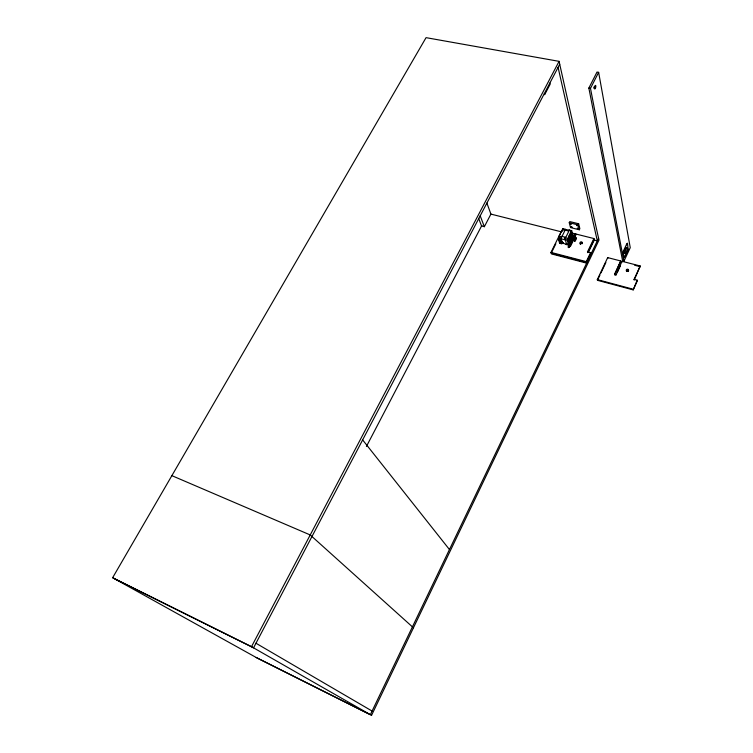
<?xml version="1.0" encoding="UTF-8"?>
<svg xmlns="http://www.w3.org/2000/svg" width="753" height="753" viewBox="0 0 753 753"><rect width="100%" height="100%" fill="white"/><g stroke="black" fill="none" stroke-linecap="round" stroke-linejoin="round"><path stroke-width="1.13" d="M571.659 238.306C572.967 237.411 570.934 236.847 571.706 237.967M574.708 239.002L572.685 238.776M567.668 239.247L567.837 238.663M568.016 238.757L567.866 239.285M568.957 244.038L569.117 243.464M569.296 243.577L569.146 244.085M571.038 232.357L571.207 231.783M575.094 239.689L575.424 238.616M575.151 240.056L572.609 239.275L574.501 239.755A1.958 0.64 -74.7 0 0 575.508 240.527A1.958 0.64 -74.7 0 0 575.923 237.402A1.958 0.64 -74.7 0 0 574.558 239.812L574.501 239.755M572.892 239.962L574.934 240.301M573.494 237.524L575.546 237.939M571.16 237.6C570.463 235.322 569.917 241.666 571.15 237.722M572.986 238.033L574.878 238.485M575.047 239.595L575.358 238.757M559.451 237.28L559.714 236.141M559.611 236.621L559.761 236.31M573.202 237.6L575.584 238.325M575.358 239.765L575.574 239.332M560.11 242.579L559.441 242.551L558.735 240.056L559.074 236.273L562.698 228.903L571.743 230.738L573.089 235.934M565.672 229.59L564.665 230.023L568.901 231.077L565.823 237.355L561.578 236.282L561.136 238.814L565.371 239.887L566.557 244.254L562.35 243.172L563.357 242.72L562.453 243.558L561.032 238.419L565.569 229.194M562.868 230.192L562.868 230.766M564.712 239.36L565.268 237.214L564.825 239.746L567.216 239.991L568.6 245.139L569.221 244.847L567.574 244.424M567.216 239.991L571.122 231.011M573.184 237.684L575.085 238.136M572.675 238.805L574.577 239.285M571.179 238.287L571.433 237.684M574.558 240.075L572.685 239.445M573.419 237.402L574.859 234.484M575.17 239.162L575.038 239.614L575.198 238.946M573.41 238.767L572.977 239.369L573.08 238.315M572.807 238.334L574.727 238.748M574.906 238.955L574.793 239.689M572.421 238.23L572.647 237.844M570.04 238.315L569.673 238.908M634.082 279.363L640.229 265.988L621.987 261.291L615.954 275.269L614.683 274.93L620.717 260.962L607.69 257.611L597.298 279.598L597.477 280.314L633.188 289.896L637.311 280.907L637.179 280.182L634.082 279.363L634.214 280.088L640.229 265.988M633.188 289.896L637.179 280.182M623.917 261.244L630.252 247.662L598.635 72.344L597.007 72.053L588.855 88.063L622.609 260.905L623.917 261.244L590.484 88.365L598.635 72.344M626.948 243.464L623.371 251.097L623.051 252.716L624.049 257.893L628.153 250.015L627.513 243.172M620.717 260.962L614.533 274.205L615.803 274.544M617.375 272.209L620.227 266.101M597.477 280.314L599.943 275.09M600.932 272.991L605.873 262.533M571.254 232.376L571.386 231.839M371.549 715.35L598.993 240.056L559.074 61.351L426.057 37.65L112.639 577.711L257.658 658.301L371.549 715.35L251.511 646.676L112.639 577.711M594.089 239.322L587.688 252.631L587.5 251.869L593.91 238.541L571.442 232.912M588.366 252.368L594.268 240.094L593.91 238.541M562.02 231.265L561.804 230.493L550.998 252.406L551.441 253.912L586.643 263.136L586.267 261.63L590.568 252.66L587.5 251.869M590.747 253.422L586.455 262.383L551.224 253.159L555.846 243.774M598.579 238.202L370.363 714.672L256.199 657.491M579.302 229.769L578.097 224.902L578.652 223.763L569.805 221.589L569.249 222.719L570.51 227.585L579.302 229.769L579.857 228.639L578.652 223.763M572.384 239.558L568.421 247.671L568.214 246.909L571.781 239.605M573.231 236.828L574.661 233.712L575.057 235.256L574.068 237.289M569.117 247.417L572.581 240.329M572.939 240.122L569.466 247.238L568.214 246.909M573.927 238.089L575.913 234.032L576.101 234.804M570.661 245.967L573.635 239.878M574.624 237.844L575.612 235.821M560.665 241.242L562.096 242.25L561.361 243.737L560.1 243.407L559.394 240.612L559.884 239.36L559.168 239.181M560.354 239.52L559.573 241.111L560.561 241.365L561.399 239.746L560.138 239.426L559.404 240.913L560.825 241.195M561.098 239.708L560.006 242.805L560.138 239.426M559.441 242.551L559.865 241.675M560.251 242.861L561.409 240.103M560.1 243.407L561.361 240.828L560.957 242.033M561.089 242.127L561.427 241.224M561.145 242.635L561.587 241.478L561.173 242.428M561.757 241.845L561.258 243.379M561.164 243.53L561.907 241.882L560.891 241.713M561.569 242.937L561.907 241.882M572.995 237.882L574.897 238.343M366.419 446.454L481.826 225.486M478.607 218.295L481.562 225.985L484.348 226.7L490.918 214.097L486.88 203.056M251.511 646.676L559.074 61.351M559.724 64.259L253.554 647.844L115.068 579.057M569.823 238.362L571.565 238.936M571.715 237.957L572.167 237.741M572.515 236.611L573.174 236.771M562.971 229.223L562.557 230.747M567.018 243.661L566.115 244.499L568.6 245.139M566.115 244.499L566.745 244.217M569.249 230.117L568.346 230.945L569.249 230.117L571.743 230.738M559.592 236.075L559.102 237.421M588.855 88.063L590.484 88.365M569.249 222.719L578.097 224.902M562.698 228.903L564.938 229.467M490.41 213.974L560.919 231.708M593.901 240L597.317 240.856L558.086 67.375M559.074 236.273L561.305 236.837M564.995 237.769L567.498 238.409M558.792 237.854L561.032 238.419M561.474 240.329L561.842 242.155M558.735 240.056L559.498 240.386M561.437 240.932L561.973 242.108M563.084 243.275L560.232 242.993L562.453 243.558M634.666 265.254L640.361 266.722M550.998 252.406L586.267 261.63M597.298 279.598L633.057 289.18M171.872 475.651L310.217 534.95L413.453 627.786M255.973 643.231L372.095 711.058M561.578 241.826L561.361 243.737M362.635 439.921L449.456 549.539M480.16 215.716L484.348 226.7M559.573 241.111L560.176 243.275M544.334 93.588L544.626 94.765L550.151 84.223L549.869 83.037M590.568 252.66L590.926 254.185M607.69 257.611L607.85 258.345M621.987 261.291L622.129 262.025M625.564 247.2A3.313 0.951 -74.2 0 1 625.366 250.457A3.313 0.951 -74.2 0 1 623.823 253.356M594.145 86.736A1.826 0.612 -77.5 0 1 593.75 88.045M580.601 244.301A1.111 0.904 -17 0 1 580.864 242.711A1.111 0.904 -17 0 1 582.361 243.53M628.426 271.334A1.111 0.913 -13.6 0 1 628.218 271.522M626.675 271.485A1.111 0.913 -13.6 0 1 627.108 270.035A1.111 0.913 -13.6 0 1 628.633 270.638M573.438 239.548A1.948 0.64 -74.7 0 1 572.289 240.169A1.948 0.64 -74.7 0 1 572.948 237.28A1.948 0.64 -74.7 0 1 573.861 237.656M573.447 239.708A1.807 0.593 -74.7 0 1 572.459 240.047A1.807 0.593 -74.7 0 1 573.052 237.468A1.807 0.593 -74.7 0 1 573.927 237.581M571.395 239.849A1.948 0.649 -74.7 0 1 570.614 239.407A1.948 0.649 -74.7 0 1 571.311 236.866A1.948 0.649 -74.7 0 1 572.205 236.866M575.508 239.783A1.817 0.593 -74.7 0 1 574.341 240.423A1.817 0.593 -74.7 0 1 575.264 237.534A1.817 0.593 -74.7 0 1 575.65 239.341M570.925 239.859A4.273 1.421 -74.7 0 1 568.383 241.111A4.273 1.421 -74.7 0 1 569.965 234.672A4.273 1.421 -74.7 0 1 571.847 236.113M571.132 239.765A3.031 1.007 -74.7 0 1 569.456 240.169A3.031 1.007 -74.7 0 1 570.661 235.698A3.031 1.007 -74.7 0 1 571.932 236.79M571.904 237.129A3.031 1.007 -74.7 0 1 571.847 237.487M569.917 240.565A3.031 1.007 -74.7 0 1 568.835 239.445A3.031 1.007 -74.7 0 1 570.059 235.548A3.031 1.007 -74.7 0 1 571.339 236.028M570.99 239.878A4.273 1.421 -74.7 0 1 568.449 241.073A4.273 1.421 -74.7 0 1 570.115 234.588A4.273 1.421 -74.7 0 1 571.894 236.367M580.384 244.264A1.111 0.904 -16.9 0 1 582.342 243.643M623.493 251.879L623.813 251.304L623.493 251.879M626.816 244.753L627.089 244.16L626.816 244.753M624.425 256.66L624.726 256.124L624.444 256.557M627.72 249.601L628.021 249.064L627.738 249.497M577.316 228.215L578.2 228.658L577.316 228.215M570.379 223.82L571.245 224.3L570.435 223.782M571.113 226.653L571.969 227.133L571.113 226.653M576.629 225.363L577.466 225.834L576.685 225.326M625.781 252.98A3.313 0.941 -74.2 0 0 626.882 247.53A3.313 0.941 -74.2 0 0 624.661 251.126A3.313 0.941 -74.2 0 0 625.781 252.98M595.359 88.346A1.826 0.602 -77.5 0 0 595.576 85.418A1.826 0.602 -77.5 0 0 594.418 87.772A1.826 0.602 -77.5 0 0 595.359 88.346M580.657 243.633A1.111 0.904 -17 0 0 582.173 242.522A1.111 0.904 -17 0 0 580.422 242.08A1.111 0.904 -17 0 0 580.657 243.633M626.985 271.005A1.111 0.913 -13.6 0 0 628.491 269.903A1.111 0.913 -13.6 0 0 626.722 269.442A1.111 0.913 -13.6 0 0 626.985 271.005"/></g></svg>
